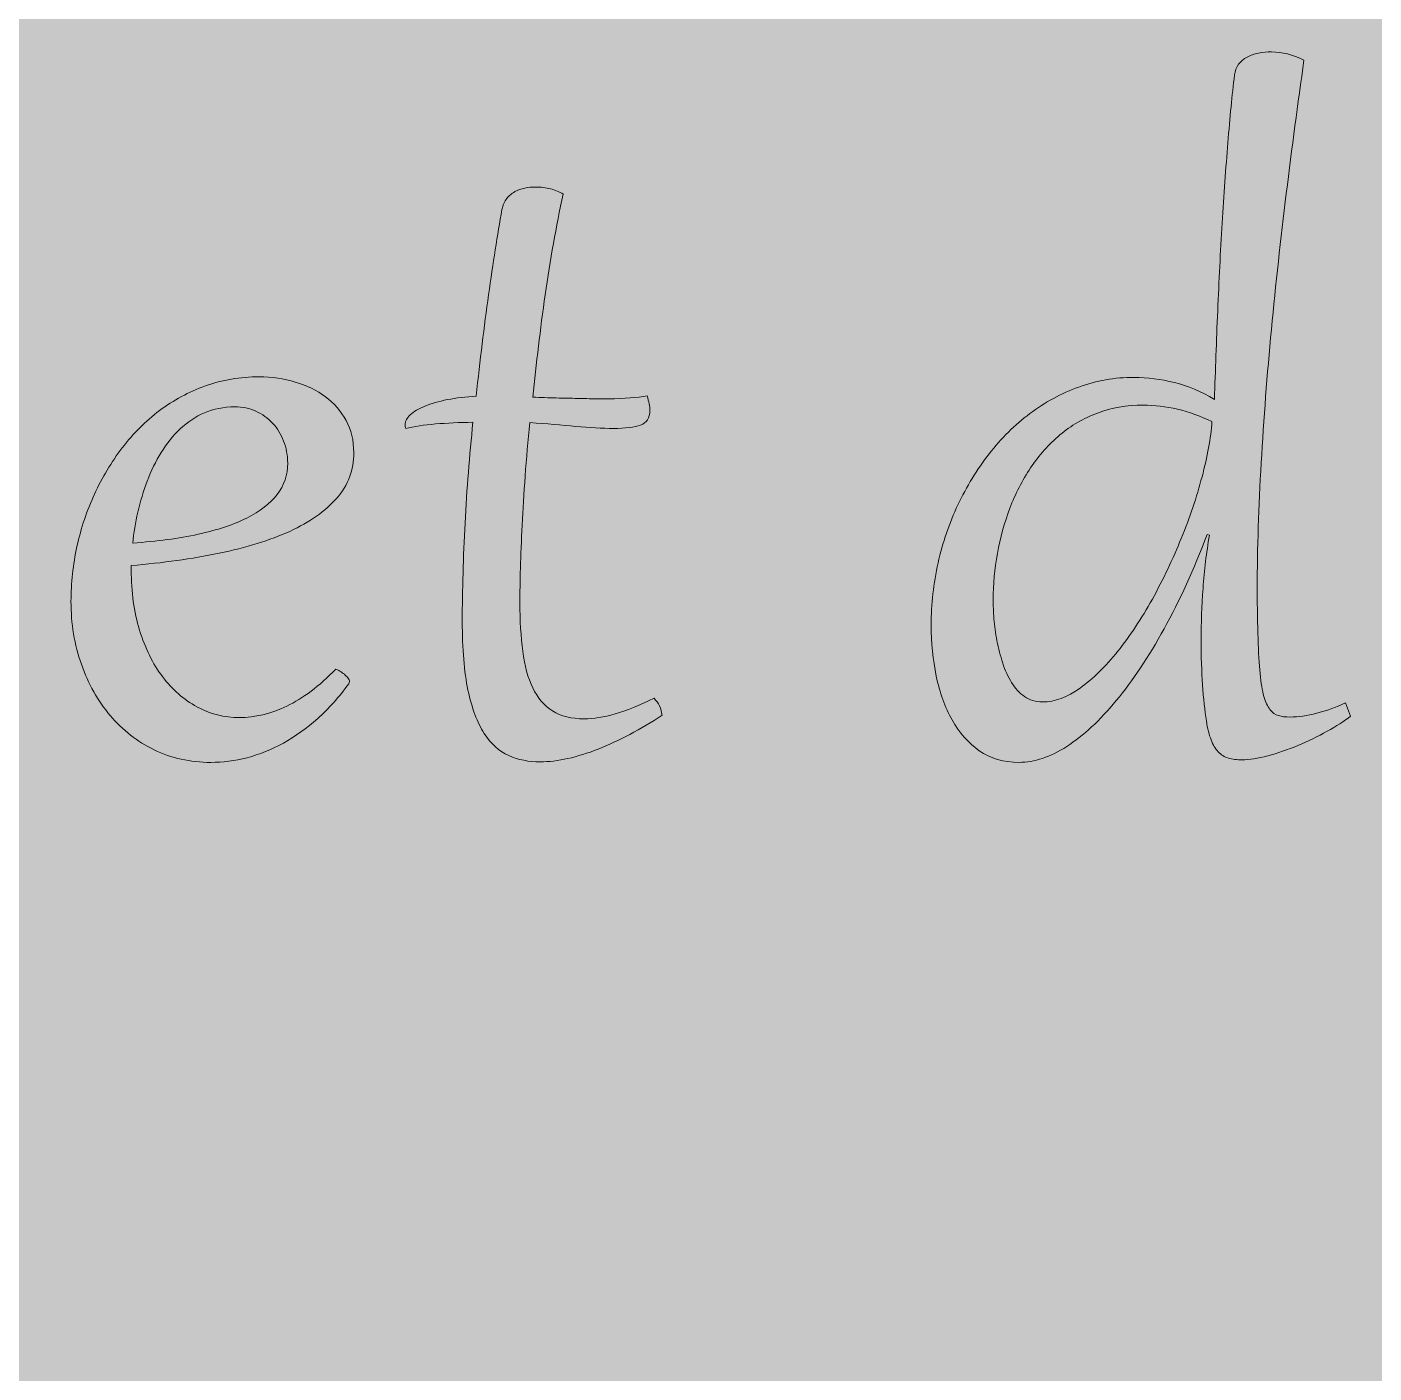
# Model space of a CAD drawing. Extents: x -4214 to -1795, y -2227 to -856.
# Drawn here: x -3708.1 to -3602.3, y -1884.3 to -1778.6 of the extents above; entities that cross this region are included whole.
import ezdxf

# ---------------------------------------------------------------- set-up
doc = ezdxf.new("R2010")
doc.units = 0
doc.header["$MEASUREMENT"] = 0
doc.layers.add('Layer 1', color=7, linetype='Continuous')

# ---------------------------------------------------------------- blocks, each defined once
blk = doc.blocks.new('block 14')
at = {"layer": 'Layer 1', "true_color": 0x2a3f49}
h = blk.add_hatch(color=149, dxfattribs=at)
h.dxf.hatch_style = 2
edge = h.paths.add_edge_path()
edge.add_spline(control_points=[(-3607.82, -1781.2), (-3608.3, -1784.61), (-3608.77, -1788.1), (-3609.21, -1791.67), (-3609.65, -1795.24), (-3610.04, -1798.8), (-3610.38, -1802.35), (-3610.72, -1805.89), (-3610.98, -1809.38), (-3611.18, -1812.82), (-3611.39, -1816.26), (-3611.49, -1819.55), (-3611.49, -1822.71), (-3611.49, -1824.23), (-3611.47, -1825.53), (-3611.43, -1826.62), (-3611.4, -1827.7), (-3611.35, -1828.62), (-3611.27, -1829.37), (-3611.2, -1830.12), (-3611.1, -1830.72), (-3610.97, -1831.16), (-3610.85, -1831.61), (-3610.68, -1831.95), (-3610.49, -1832.19), (-3610.3, -1832.43), (-3610.07, -1832.59), (-3609.81, -1832.67), (-3609.56, -1832.74), (-3609.26, -1832.78), (-3608.91, -1832.78), (-3608.26, -1832.78), (-3607.57, -1832.68), (-3606.82, -1832.48), (-3606.08, -1832.29), (-3605.32, -1832.02), (-3604.56, -1831.67), (-3604.56, -1831.67), (-3604.17, -1832.72), (-3604.17, -1832.72), (-3604.66, -1833.1), (-3605.27, -1833.5), (-3606, -1833.9), (-3606.73, -1834.31), (-3607.5, -1834.68), (-3608.3, -1835.01), (-3609.11, -1835.35), (-3609.9, -1835.62), (-3610.67, -1835.83), (-3611.44, -1836.04), (-3612.11, -1836.14), (-3612.67, -1836.14), (-3613.09, -1836.14), (-3613.45, -1836.09), (-3613.76, -1836), (-3614.07, -1835.91), (-3614.34, -1835.74), (-3614.56, -1835.51), (-3614.78, -1835.27), (-3614.97, -1834.96), (-3615.12, -1834.57), (-3615.27, -1834.18), (-3615.4, -1833.68), (-3615.49, -1833.08), (-3615.62, -1832.28), (-3615.71, -1831.33), (-3615.79, -1830.26), (-3615.86, -1829.19), (-3615.9, -1828.02), (-3615.9, -1826.76), (-3615.9, -1825.41), (-3615.85, -1824.05), (-3615.75, -1822.66), (-3615.65, -1821.27), (-3615.48, -1819.88), (-3615.25, -1818.5), (-3615.25, -1818.5), (-3615.43, -1818.46), (-3615.43, -1818.46), (-3616.47, -1821.19), (-3617.59, -1823.65), (-3618.81, -1825.85), (-3620.02, -1828.05), (-3621.27, -1829.93), (-3622.56, -1831.49), (-3623.85, -1833.05), (-3625.15, -1834.25), (-3626.45, -1835.09), (-3627.75, -1835.92), (-3629, -1836.34), (-3630.2, -1836.34), (-3631.4, -1836.34), (-3632.44, -1836.04), (-3633.32, -1835.42), (-3634.19, -1834.81), (-3634.9, -1834.01), (-3635.46, -1833.01), (-3636.02, -1832.01), (-3636.43, -1830.86), (-3636.7, -1829.57), (-3636.97, -1828.27), (-3637.1, -1826.94), (-3637.1, -1825.57), (-3637.1, -1823.91), (-3636.92, -1822.29), (-3636.56, -1820.68), (-3636.2, -1819.08), (-3635.68, -1817.56), (-3635, -1816.12), (-3634.32, -1814.69), (-3633.5, -1813.35), (-3632.55, -1812.12), (-3631.6, -1810.89), (-3630.53, -1809.84), (-3629.35, -1808.95), (-3628.17, -1808.07), (-3626.89, -1807.37), (-3625.51, -1806.87), (-3624.14, -1806.36), (-3622.69, -1806.11), (-3621.17, -1806.11), (-3620.11, -1806.11), (-3619.06, -1806.25), (-3618, -1806.52), (-3616.95, -1806.78), (-3615.9, -1807.23), (-3614.85, -1807.84), (-3614.78, -1805.57), (-3614.7, -1803.25), (-3614.6, -1800.89), (-3614.5, -1798.53), (-3614.38, -1796.24), (-3614.25, -1794.01), (-3614.11, -1791.78), (-3613.96, -1789.67), (-3613.8, -1787.69), (-3613.64, -1785.7), (-3613.47, -1783.93), (-3613.28, -1782.37), (-3613.24, -1782.05), (-3613.13, -1781.77), (-3612.96, -1781.53), (-3612.78, -1781.3), (-3612.56, -1781.11), (-3612.29, -1780.97), (-3612.02, -1780.83), (-3611.72, -1780.72), (-3611.39, -1780.66), (-3611.05, -1780.59), (-3610.71, -1780.56), (-3610.36, -1780.56), (-3609.55, -1780.56), (-3608.71, -1780.77), (-3607.82, -1781.2)], knot_values=[0, 0, 0, 0, 1, 1, 1, 2, 2, 2, 3, 3, 3, 4, 4, 4, 5, 5, 5, 6, 6, 6, 7, 7, 7, 8, 8, 8, 9, 9, 9, 10, 10, 10, 11, 11, 11, 12, 12, 12, 13, 13, 13, 14, 14, 14, 15, 15, 15, 16, 16, 16, 17, 17, 17, 18, 18, 18, 19, 19, 19, 20, 20, 20, 21, 21, 21, 22, 22, 22, 23, 23, 23, 24, 24, 24, 25, 25, 25, 26, 26, 26, 27, 27, 27, 28, 28, 28, 29, 29, 29, 30, 30, 30, 31, 31, 31, 32, 32, 32, 33, 33, 33, 34, 34, 34, 35, 35, 35, 36, 36, 36, 37, 37, 37, 38, 38, 38, 39, 39, 39, 40, 40, 40, 41, 41, 41, 42, 42, 42, 43, 43, 43, 44, 44, 44, 45, 45, 45, 46, 46, 46, 47, 47, 47, 48, 48, 48, 49, 49, 49, 50, 50, 50, 51, 51, 51, 51], degree=3, periodic=1)
edge = h.paths.add_edge_path()
edge.add_spline(control_points=[(-3615.05, -1809.58), (-3616.86, -1808.72), (-3618.66, -1808.29), (-3620.45, -1808.29), (-3621.75, -1808.29), (-3622.95, -1808.5), (-3624.04, -1808.91), (-3625.14, -1809.33), (-3626.12, -1809.9), (-3626.99, -1810.63), (-3627.87, -1811.37), (-3628.63, -1812.23), (-3629.29, -1813.21), (-3629.95, -1814.2), (-3630.49, -1815.26), (-3630.92, -1816.39), (-3631.35, -1817.53), (-3631.68, -1818.71), (-3631.9, -1819.93), (-3632.12, -1821.15), (-3632.23, -1822.37), (-3632.23, -1823.58), (-3632.23, -1824.01), (-3632.21, -1824.5), (-3632.17, -1825.06), (-3632.13, -1825.61), (-3632.05, -1826.19), (-3631.94, -1826.79), (-3631.82, -1827.39), (-3631.67, -1827.97), (-3631.48, -1828.54), (-3631.3, -1829.11), (-3631.06, -1829.62), (-3630.78, -1830.08), (-3630.5, -1830.53), (-3630.16, -1830.9), (-3629.76, -1831.17), (-3629.37, -1831.45), (-3628.9, -1831.59), (-3628.36, -1831.59), (-3627.4, -1831.59), (-3626.41, -1831.23), (-3625.4, -1830.5), (-3624.4, -1829.78), (-3623.41, -1828.82), (-3622.45, -1827.62), (-3621.49, -1826.43), (-3620.59, -1825.06), (-3619.73, -1823.52), (-3618.88, -1821.97), (-3618.12, -1820.38), (-3617.46, -1818.75), (-3616.79, -1817.12), (-3616.25, -1815.51), (-3615.83, -1813.92), (-3615.4, -1812.33), (-3615.14, -1810.88), (-3615.05, -1809.58)], knot_values=[0, 0, 0, 0, 1, 1, 1, 2, 2, 2, 3, 3, 3, 4, 4, 4, 5, 5, 5, 6, 6, 6, 7, 7, 7, 8, 8, 8, 9, 9, 9, 10, 10, 10, 11, 11, 11, 12, 12, 12, 13, 13, 13, 14, 14, 14, 15, 15, 15, 16, 16, 16, 17, 17, 17, 18, 18, 18, 19, 19, 19, 19], degree=3, periodic=1)
h = blk.add_hatch(color=149, dxfattribs=at)
h.dxf.hatch_style = 2
edge = h.paths.add_edge_path()
edge.add_spline(control_points=[(-3666, -1791.72), (-3666.56, -1794.27), (-3667.03, -1796.9), (-3667.42, -1799.62), (-3667.8, -1802.34), (-3668.12, -1805.02), (-3668.39, -1807.66), (-3667.76, -1807.69), (-3667.15, -1807.71), (-3666.55, -1807.73), (-3665.95, -1807.74), (-3665.4, -1807.75), (-3664.88, -1807.77), (-3664.36, -1807.78), (-3663.89, -1807.79), (-3663.47, -1807.79), (-3663.05, -1807.79), (-3662.69, -1807.79), (-3662.41, -1807.79), (-3661.19, -1807.79), (-3660.19, -1807.71), (-3659.41, -1807.56), (-3659.34, -1807.79), (-3659.29, -1808), (-3659.25, -1808.19), (-3659.21, -1808.38), (-3659.19, -1808.55), (-3659.19, -1808.71), (-3659.19, -1809.3), (-3659.44, -1809.69), (-3659.92, -1809.86), (-3660.42, -1810.03), (-3661.12, -1810.12), (-3662.05, -1810.12), (-3662.94, -1810.12), (-3663.93, -1810.07), (-3665.02, -1809.96), (-3666.11, -1809.86), (-3667.31, -1809.75), (-3668.62, -1809.66), (-3668.76, -1811.09), (-3668.89, -1812.49), (-3668.99, -1813.86), (-3669.09, -1815.22), (-3669.17, -1816.51), (-3669.23, -1817.71), (-3669.29, -1818.92), (-3669.33, -1820.04), (-3669.36, -1821.08), (-3669.39, -1822.11), (-3669.4, -1823.01), (-3669.4, -1823.78), (-3669.4, -1825.21), (-3669.33, -1826.49), (-3669.18, -1827.62), (-3669.03, -1828.75), (-3668.77, -1829.7), (-3668.39, -1830.49), (-3668.02, -1831.28), (-3667.5, -1831.88), (-3666.84, -1832.3), (-3666.18, -1832.71), (-3665.35, -1832.92), (-3664.35, -1832.92), (-3663.62, -1832.92), (-3662.81, -1832.79), (-3661.92, -1832.54), (-3661.03, -1832.28), (-3660.01, -1831.87), (-3658.87, -1831.31), (-3658.5, -1831.67), (-3658.3, -1832.11), (-3658.24, -1832.64), (-3659.07, -1833.19), (-3659.91, -1833.69), (-3660.76, -1834.14), (-3661.61, -1834.59), (-3662.44, -1834.97), (-3663.26, -1835.3), (-3664.08, -1835.62), (-3664.87, -1835.86), (-3665.63, -1836.04), (-3666.4, -1836.21), (-3667.13, -1836.3), (-3667.81, -1836.3), (-3668.71, -1836.3), (-3669.53, -1836.14), (-3670.28, -1835.81), (-3671.02, -1835.48), (-3671.67, -1834.9), (-3672.21, -1834.06), (-3672.75, -1833.22), (-3673.18, -1832.09), (-3673.48, -1830.66), (-3673.78, -1829.24), (-3673.93, -1827.44), (-3673.93, -1825.27), (-3673.93, -1824.04), (-3673.91, -1822.79), (-3673.87, -1821.49), (-3673.83, -1820.19), (-3673.78, -1818.88), (-3673.71, -1817.55), (-3673.64, -1816.22), (-3673.56, -1814.89), (-3673.45, -1813.57), (-3673.34, -1812.24), (-3673.22, -1810.93), (-3673.09, -1809.64), (-3674.15, -1809.65), (-3675.13, -1809.7), (-3676.04, -1809.77), (-3676.94, -1809.85), (-3677.72, -1809.96), (-3678.36, -1810.12), (-3678.4, -1810.04), (-3678.42, -1809.95), (-3678.42, -1809.84), (-3678.42, -1809.56), (-3678.28, -1809.29), (-3678.01, -1809.05), (-3677.73, -1808.8), (-3677.35, -1808.57), (-3676.86, -1808.37), (-3676.37, -1808.17), (-3675.78, -1808), (-3675.1, -1807.86), (-3674.41, -1807.73), (-3673.66, -1807.64), (-3672.84, -1807.58), (-3672.53, -1804.78), (-3672.21, -1802.12), (-3671.86, -1799.63), (-3671.51, -1797.13), (-3671.16, -1794.91), (-3670.81, -1792.94), (-3670.74, -1792.59), (-3670.62, -1792.3), (-3670.44, -1792.08), (-3670.26, -1791.85), (-3670.04, -1791.67), (-3669.8, -1791.53), (-3669.56, -1791.4), (-3669.3, -1791.31), (-3669.02, -1791.25), (-3668.74, -1791.2), (-3668.46, -1791.17), (-3668.19, -1791.17), (-3667.75, -1791.17), (-3667.35, -1791.22), (-3666.99, -1791.31), (-3666.64, -1791.4), (-3666.31, -1791.54), (-3666, -1791.72)], knot_values=[0, 0, 0, 0, 1, 1, 1, 2, 2, 2, 3, 3, 3, 4, 4, 4, 5, 5, 5, 6, 6, 6, 7, 7, 7, 8, 8, 8, 9, 9, 9, 10, 10, 10, 11, 11, 11, 12, 12, 12, 13, 13, 13, 14, 14, 14, 15, 15, 15, 16, 16, 16, 17, 17, 17, 18, 18, 18, 19, 19, 19, 20, 20, 20, 21, 21, 21, 22, 22, 22, 23, 23, 23, 24, 24, 24, 25, 25, 25, 26, 26, 26, 27, 27, 27, 28, 28, 28, 29, 29, 29, 30, 30, 30, 31, 31, 31, 32, 32, 32, 33, 33, 33, 34, 34, 34, 35, 35, 35, 36, 36, 36, 37, 37, 37, 38, 38, 38, 39, 39, 39, 40, 40, 40, 41, 41, 41, 42, 42, 42, 43, 43, 43, 44, 44, 44, 45, 45, 45, 46, 46, 46, 47, 47, 47, 48, 48, 48, 49, 49, 49, 50, 50, 50, 51, 51, 51, 51], degree=3, periodic=1)
h = blk.add_hatch(color=149, dxfattribs=at)
h.dxf.hatch_style = 2
edge = h.paths.add_edge_path()
edge.add_spline(control_points=[(-3683.86, -1829.01), (-3683.78, -1829.05), (-3683.67, -1829.11), (-3683.54, -1829.18), (-3683.42, -1829.25), (-3683.3, -1829.34), (-3683.19, -1829.42), (-3683.09, -1829.51), (-3682.99, -1829.61), (-3682.91, -1829.7), (-3682.83, -1829.81), (-3682.79, -1829.9), (-3682.79, -1830), (-3682.79, -1830.05), (-3682.81, -1830.1), (-3682.85, -1830.16), (-3683.6, -1831.21), (-3684.41, -1832.12), (-3685.28, -1832.89), (-3686.14, -1833.66), (-3687.04, -1834.31), (-3687.98, -1834.82), (-3688.91, -1835.34), (-3689.86, -1835.72), (-3690.83, -1835.97), (-3691.79, -1836.22), (-3692.75, -1836.34), (-3693.68, -1836.34), (-3695.3, -1836.34), (-3696.77, -1836.01), (-3698.12, -1835.36), (-3699.46, -1834.7), (-3700.61, -1833.8), (-3701.58, -1832.66), (-3702.55, -1831.52), (-3703.3, -1830.18), (-3703.84, -1828.64), (-3704.39, -1827.1), (-3704.66, -1825.46), (-3704.66, -1823.69), (-3704.66, -1822.26), (-3704.5, -1820.82), (-3704.19, -1819.38), (-3703.87, -1817.95), (-3703.41, -1816.58), (-3702.82, -1815.28), (-3702.22, -1813.98), (-3701.49, -1812.76), (-3700.63, -1811.64), (-3699.77, -1810.52), (-3698.8, -1809.55), (-3697.7, -1808.72), (-3696.61, -1807.89), (-3695.41, -1807.25), (-3694.1, -1806.78), (-3692.79, -1806.31), (-3691.38, -1806.07), (-3689.88, -1806.07), (-3688.88, -1806.07), (-3687.94, -1806.21), (-3687.04, -1806.48), (-3686.14, -1806.74), (-3685.35, -1807.13), (-3684.67, -1807.63), (-3684, -1808.14), (-3683.46, -1808.76), (-3683.05, -1809.5), (-3682.65, -1810.23), (-3682.45, -1811.07), (-3682.45, -1812.02), (-3682.45, -1813.38), (-3682.89, -1814.58), (-3683.79, -1815.6), (-3684.68, -1816.62), (-3685.91, -1817.48), (-3687.48, -1818.2), (-3689.05, -1818.91), (-3690.9, -1819.48), (-3693.03, -1819.92), (-3695.16, -1820.36), (-3697.46, -1820.68), (-3699.93, -1820.89), (-3699.93, -1820.89), (-3699.93, -1821.24), (-3699.93, -1821.24), (-3699.93, -1822.96), (-3699.71, -1824.53), (-3699.27, -1825.95), (-3698.84, -1827.38), (-3698.24, -1828.59), (-3697.47, -1829.61), (-3696.71, -1830.62), (-3695.81, -1831.41), (-3694.77, -1831.97), (-3693.74, -1832.54), (-3692.62, -1832.82), (-3691.43, -1832.82), (-3690.22, -1832.82), (-3688.98, -1832.52), (-3687.71, -1831.92), (-3686.45, -1831.32), (-3685.16, -1830.36), (-3683.86, -1829.01)], knot_values=[0, 0, 0, 0, 1, 1, 1, 2, 2, 2, 3, 3, 3, 4, 4, 4, 5, 5, 5, 6, 6, 6, 7, 7, 7, 8, 8, 8, 9, 9, 9, 10, 10, 10, 11, 11, 11, 12, 12, 12, 13, 13, 13, 14, 14, 14, 15, 15, 15, 16, 16, 16, 17, 17, 17, 18, 18, 18, 19, 19, 19, 20, 20, 20, 21, 21, 21, 22, 22, 22, 23, 23, 23, 24, 24, 24, 25, 25, 25, 26, 26, 26, 27, 27, 27, 28, 28, 28, 29, 29, 29, 30, 30, 30, 31, 31, 31, 32, 32, 32, 33, 33, 33, 34, 34, 34, 34], degree=3, periodic=1)
edge = h.paths.add_edge_path()
edge.add_spline(control_points=[(-3687.64, -1812.84), (-3687.64, -1812.22), (-3687.75, -1811.65), (-3687.96, -1811.11), (-3688.16, -1810.57), (-3688.45, -1810.11), (-3688.82, -1809.71), (-3689.19, -1809.31), (-3689.63, -1809), (-3690.14, -1808.77), (-3690.65, -1808.54), (-3691.2, -1808.43), (-3691.79, -1808.43), (-3692.67, -1808.43), (-3693.46, -1808.59), (-3694.17, -1808.89), (-3694.88, -1809.2), (-3695.52, -1809.62), (-3696.08, -1810.15), (-3696.65, -1810.68), (-3697.14, -1811.3), (-3697.57, -1812.01), (-3698, -1812.71), (-3698.37, -1813.46), (-3698.67, -1814.25), (-3698.97, -1815.04), (-3699.22, -1815.86), (-3699.41, -1816.69), (-3699.59, -1817.52), (-3699.73, -1818.33), (-3699.81, -1819.12), (-3697.9, -1818.99), (-3696.19, -1818.76), (-3694.68, -1818.43), (-3693.17, -1818.1), (-3691.9, -1817.68), (-3690.86, -1817.16), (-3689.82, -1816.64), (-3689.02, -1816.02), (-3688.47, -1815.31), (-3687.92, -1814.59), (-3687.64, -1813.77), (-3687.64, -1812.84)], knot_values=[0, 0, 0, 0, 1, 1, 1, 2, 2, 2, 3, 3, 3, 4, 4, 4, 5, 5, 5, 6, 6, 6, 7, 7, 7, 8, 8, 8, 9, 9, 9, 10, 10, 10, 11, 11, 11, 12, 12, 12, 13, 13, 13, 14, 14, 14, 14], degree=3, periodic=1)
at = {"layer": 'Layer 1', "lineweight": 0}
for points, knots in [([(-3607.82, -1781.2), (-3608.3, -1784.61), (-3608.77, -1788.1), (-3609.21, -1791.67), (-3609.65, -1795.24), (-3610.04, -1798.8), (-3610.38, -1802.35), (-3610.72, -1805.89), (-3610.98, -1809.38), (-3611.18, -1812.82), (-3611.39, -1816.26), (-3611.49, -1819.55), (-3611.49, -1822.71), (-3611.49, -1824.23), (-3611.47, -1825.53), (-3611.43, -1826.62), (-3611.4, -1827.7), (-3611.35, -1828.62), (-3611.27, -1829.37), (-3611.2, -1830.12), (-3611.1, -1830.72), (-3610.97, -1831.16), (-3610.85, -1831.61), (-3610.68, -1831.95), (-3610.49, -1832.19), (-3610.3, -1832.43), (-3610.07, -1832.59), (-3609.81, -1832.67), (-3609.56, -1832.74), (-3609.26, -1832.78), (-3608.91, -1832.78), (-3608.26, -1832.78), (-3607.57, -1832.68), (-3606.82, -1832.48), (-3606.08, -1832.29), (-3605.32, -1832.02), (-3604.56, -1831.67), (-3604.56, -1831.67), (-3604.17, -1832.72), (-3604.17, -1832.72), (-3604.66, -1833.1), (-3605.27, -1833.5), (-3606, -1833.9), (-3606.73, -1834.31), (-3607.5, -1834.68), (-3608.3, -1835.01), (-3609.11, -1835.35), (-3609.9, -1835.62), (-3610.67, -1835.83), (-3611.44, -1836.04), (-3612.11, -1836.14), (-3612.67, -1836.14), (-3613.09, -1836.14), (-3613.45, -1836.09), (-3613.76, -1836), (-3614.07, -1835.91), (-3614.34, -1835.74), (-3614.56, -1835.51), (-3614.78, -1835.27), (-3614.97, -1834.96), (-3615.12, -1834.57), (-3615.27, -1834.18), (-3615.4, -1833.68), (-3615.49, -1833.08), (-3615.62, -1832.28), (-3615.71, -1831.33), (-3615.79, -1830.26), (-3615.86, -1829.19), (-3615.9, -1828.02), (-3615.9, -1826.76), (-3615.9, -1825.41), (-3615.85, -1824.05), (-3615.75, -1822.66), (-3615.65, -1821.27), (-3615.48, -1819.88), (-3615.25, -1818.5), (-3615.25, -1818.5), (-3615.43, -1818.46), (-3615.43, -1818.46), (-3616.47, -1821.19), (-3617.59, -1823.65), (-3618.81, -1825.85), (-3620.02, -1828.05), (-3621.27, -1829.93), (-3622.56, -1831.49), (-3623.85, -1833.05), (-3625.15, -1834.25), (-3626.45, -1835.09), (-3627.75, -1835.92), (-3629, -1836.34), (-3630.2, -1836.34), (-3631.4, -1836.34), (-3632.44, -1836.04), (-3633.32, -1835.42), (-3634.19, -1834.81), (-3634.9, -1834.01), (-3635.46, -1833.01), (-3636.02, -1832.01), (-3636.43, -1830.86), (-3636.7, -1829.57), (-3636.97, -1828.27), (-3637.1, -1826.94), (-3637.1, -1825.57), (-3637.1, -1823.91), (-3636.92, -1822.29), (-3636.56, -1820.68), (-3636.2, -1819.08), (-3635.68, -1817.56), (-3635, -1816.12), (-3634.32, -1814.69), (-3633.5, -1813.35), (-3632.55, -1812.12), (-3631.6, -1810.89), (-3630.53, -1809.84), (-3629.35, -1808.95), (-3628.17, -1808.07), (-3626.89, -1807.37), (-3625.51, -1806.87), (-3624.14, -1806.36), (-3622.69, -1806.11), (-3621.17, -1806.11), (-3620.11, -1806.11), (-3619.06, -1806.25), (-3618, -1806.52), (-3616.95, -1806.78), (-3615.9, -1807.23), (-3614.85, -1807.84), (-3614.78, -1805.57), (-3614.7, -1803.25), (-3614.6, -1800.89), (-3614.5, -1798.53), (-3614.38, -1796.24), (-3614.25, -1794.01), (-3614.11, -1791.78), (-3613.96, -1789.67), (-3613.8, -1787.69), (-3613.64, -1785.7), (-3613.47, -1783.93), (-3613.28, -1782.37), (-3613.24, -1782.05), (-3613.13, -1781.77), (-3612.96, -1781.53), (-3612.78, -1781.3), (-3612.56, -1781.11), (-3612.29, -1780.97), (-3612.02, -1780.83), (-3611.72, -1780.72), (-3611.39, -1780.66), (-3611.05, -1780.59), (-3610.71, -1780.56), (-3610.36, -1780.56), (-3609.55, -1780.56), (-3608.71, -1780.77), (-3607.82, -1781.2)], [0, 0, 0, 0, 1, 1, 1, 2, 2, 2, 3, 3, 3, 4, 4, 4, 5, 5, 5, 6, 6, 6, 7, 7, 7, 8, 8, 8, 9, 9, 9, 10, 10, 10, 11, 11, 11, 12, 12, 12, 13, 13, 13, 14, 14, 14, 15, 15, 15, 16, 16, 16, 17, 17, 17, 18, 18, 18, 19, 19, 19, 20, 20, 20, 21, 21, 21, 22, 22, 22, 23, 23, 23, 24, 24, 24, 25, 25, 25, 26, 26, 26, 27, 27, 27, 28, 28, 28, 29, 29, 29, 30, 30, 30, 31, 31, 31, 32, 32, 32, 33, 33, 33, 34, 34, 34, 35, 35, 35, 36, 36, 36, 37, 37, 37, 38, 38, 38, 39, 39, 39, 40, 40, 40, 41, 41, 41, 42, 42, 42, 43, 43, 43, 44, 44, 44, 45, 45, 45, 46, 46, 46, 47, 47, 47, 48, 48, 48, 49, 49, 49, 50, 50, 50, 51, 51, 51, 51]), ([(-3666, -1791.72), (-3666.56, -1794.27), (-3667.03, -1796.9), (-3667.42, -1799.62), (-3667.8, -1802.34), (-3668.12, -1805.02), (-3668.39, -1807.66), (-3667.76, -1807.69), (-3667.15, -1807.71), (-3666.55, -1807.73), (-3665.95, -1807.74), (-3665.4, -1807.75), (-3664.88, -1807.77), (-3664.36, -1807.78), (-3663.89, -1807.79), (-3663.47, -1807.79), (-3663.05, -1807.79), (-3662.69, -1807.79), (-3662.41, -1807.79), (-3661.19, -1807.79), (-3660.19, -1807.71), (-3659.41, -1807.56), (-3659.34, -1807.79), (-3659.29, -1808), (-3659.25, -1808.19), (-3659.21, -1808.38), (-3659.19, -1808.55), (-3659.19, -1808.71), (-3659.19, -1809.3), (-3659.44, -1809.69), (-3659.92, -1809.86), (-3660.42, -1810.03), (-3661.12, -1810.12), (-3662.05, -1810.12), (-3662.94, -1810.12), (-3663.93, -1810.07), (-3665.02, -1809.96), (-3666.11, -1809.86), (-3667.31, -1809.75), (-3668.62, -1809.66), (-3668.76, -1811.09), (-3668.89, -1812.49), (-3668.99, -1813.86), (-3669.09, -1815.22), (-3669.17, -1816.51), (-3669.23, -1817.71), (-3669.29, -1818.92), (-3669.33, -1820.04), (-3669.36, -1821.08), (-3669.39, -1822.11), (-3669.4, -1823.01), (-3669.4, -1823.78), (-3669.4, -1825.21), (-3669.33, -1826.49), (-3669.18, -1827.62), (-3669.03, -1828.75), (-3668.77, -1829.7), (-3668.39, -1830.49), (-3668.02, -1831.28), (-3667.5, -1831.88), (-3666.84, -1832.3), (-3666.18, -1832.71), (-3665.35, -1832.92), (-3664.35, -1832.92), (-3663.62, -1832.92), (-3662.81, -1832.79), (-3661.92, -1832.54), (-3661.03, -1832.28), (-3660.01, -1831.87), (-3658.87, -1831.31), (-3658.5, -1831.67), (-3658.3, -1832.11), (-3658.24, -1832.64), (-3659.07, -1833.19), (-3659.91, -1833.69), (-3660.76, -1834.14), (-3661.61, -1834.59), (-3662.44, -1834.97), (-3663.26, -1835.3), (-3664.08, -1835.62), (-3664.87, -1835.86), (-3665.63, -1836.04), (-3666.4, -1836.21), (-3667.13, -1836.3), (-3667.81, -1836.3), (-3668.71, -1836.3), (-3669.53, -1836.14), (-3670.28, -1835.81), (-3671.02, -1835.48), (-3671.67, -1834.9), (-3672.21, -1834.06), (-3672.75, -1833.22), (-3673.18, -1832.09), (-3673.48, -1830.66), (-3673.78, -1829.24), (-3673.93, -1827.44), (-3673.93, -1825.27), (-3673.93, -1824.04), (-3673.91, -1822.79), (-3673.87, -1821.49), (-3673.83, -1820.19), (-3673.78, -1818.88), (-3673.71, -1817.55), (-3673.64, -1816.22), (-3673.56, -1814.89), (-3673.45, -1813.57), (-3673.34, -1812.24), (-3673.22, -1810.93), (-3673.09, -1809.64), (-3674.15, -1809.65), (-3675.13, -1809.7), (-3676.04, -1809.77), (-3676.94, -1809.85), (-3677.72, -1809.96), (-3678.36, -1810.12), (-3678.4, -1810.04), (-3678.42, -1809.95), (-3678.42, -1809.84), (-3678.42, -1809.56), (-3678.28, -1809.29), (-3678.01, -1809.05), (-3677.73, -1808.8), (-3677.35, -1808.57), (-3676.86, -1808.37), (-3676.37, -1808.17), (-3675.78, -1808), (-3675.1, -1807.86), (-3674.41, -1807.73), (-3673.66, -1807.64), (-3672.84, -1807.58), (-3672.53, -1804.78), (-3672.21, -1802.12), (-3671.86, -1799.63), (-3671.51, -1797.13), (-3671.16, -1794.91), (-3670.81, -1792.94), (-3670.74, -1792.59), (-3670.62, -1792.3), (-3670.44, -1792.08), (-3670.26, -1791.85), (-3670.04, -1791.67), (-3669.8, -1791.53), (-3669.56, -1791.4), (-3669.3, -1791.31), (-3669.02, -1791.25), (-3668.74, -1791.2), (-3668.46, -1791.17), (-3668.19, -1791.17), (-3667.75, -1791.17), (-3667.35, -1791.22), (-3666.99, -1791.31), (-3666.64, -1791.4), (-3666.31, -1791.54), (-3666, -1791.72)], [0, 0, 0, 0, 1, 1, 1, 2, 2, 2, 3, 3, 3, 4, 4, 4, 5, 5, 5, 6, 6, 6, 7, 7, 7, 8, 8, 8, 9, 9, 9, 10, 10, 10, 11, 11, 11, 12, 12, 12, 13, 13, 13, 14, 14, 14, 15, 15, 15, 16, 16, 16, 17, 17, 17, 18, 18, 18, 19, 19, 19, 20, 20, 20, 21, 21, 21, 22, 22, 22, 23, 23, 23, 24, 24, 24, 25, 25, 25, 26, 26, 26, 27, 27, 27, 28, 28, 28, 29, 29, 29, 30, 30, 30, 31, 31, 31, 32, 32, 32, 33, 33, 33, 34, 34, 34, 35, 35, 35, 36, 36, 36, 37, 37, 37, 38, 38, 38, 39, 39, 39, 40, 40, 40, 41, 41, 41, 42, 42, 42, 43, 43, 43, 44, 44, 44, 45, 45, 45, 46, 46, 46, 47, 47, 47, 48, 48, 48, 49, 49, 49, 50, 50, 50, 51, 51, 51, 51]), ([(-3683.86, -1829.01), (-3683.78, -1829.05), (-3683.67, -1829.11), (-3683.54, -1829.18), (-3683.42, -1829.25), (-3683.3, -1829.34), (-3683.19, -1829.42), (-3683.09, -1829.51), (-3682.99, -1829.61), (-3682.91, -1829.7), (-3682.83, -1829.81), (-3682.79, -1829.9), (-3682.79, -1830), (-3682.79, -1830.05), (-3682.81, -1830.1), (-3682.85, -1830.16), (-3683.6, -1831.21), (-3684.41, -1832.12), (-3685.28, -1832.89), (-3686.14, -1833.66), (-3687.04, -1834.31), (-3687.98, -1834.82), (-3688.91, -1835.34), (-3689.86, -1835.72), (-3690.83, -1835.97), (-3691.79, -1836.22), (-3692.75, -1836.34), (-3693.68, -1836.34), (-3695.3, -1836.34), (-3696.77, -1836.01), (-3698.12, -1835.36), (-3699.46, -1834.7), (-3700.61, -1833.8), (-3701.58, -1832.66), (-3702.55, -1831.52), (-3703.3, -1830.18), (-3703.84, -1828.64), (-3704.39, -1827.1), (-3704.66, -1825.46), (-3704.66, -1823.69), (-3704.66, -1822.26), (-3704.5, -1820.82), (-3704.19, -1819.38), (-3703.87, -1817.95), (-3703.41, -1816.58), (-3702.82, -1815.28), (-3702.22, -1813.98), (-3701.49, -1812.76), (-3700.63, -1811.64), (-3699.77, -1810.52), (-3698.8, -1809.55), (-3697.7, -1808.72), (-3696.61, -1807.89), (-3695.41, -1807.25), (-3694.1, -1806.78), (-3692.79, -1806.31), (-3691.38, -1806.07), (-3689.88, -1806.07), (-3688.88, -1806.07), (-3687.94, -1806.21), (-3687.04, -1806.48), (-3686.14, -1806.74), (-3685.35, -1807.13), (-3684.67, -1807.63), (-3684, -1808.14), (-3683.46, -1808.76), (-3683.05, -1809.5), (-3682.65, -1810.23), (-3682.45, -1811.07), (-3682.45, -1812.02), (-3682.45, -1813.38), (-3682.89, -1814.58), (-3683.79, -1815.6), (-3684.68, -1816.62), (-3685.91, -1817.48), (-3687.48, -1818.2), (-3689.05, -1818.91), (-3690.9, -1819.48), (-3693.03, -1819.92), (-3695.16, -1820.36), (-3697.46, -1820.68), (-3699.93, -1820.89), (-3699.93, -1820.89), (-3699.93, -1821.24), (-3699.93, -1821.24), (-3699.93, -1822.96), (-3699.71, -1824.53), (-3699.27, -1825.95), (-3698.84, -1827.38), (-3698.24, -1828.59), (-3697.47, -1829.61), (-3696.71, -1830.62), (-3695.81, -1831.41), (-3694.77, -1831.97), (-3693.74, -1832.54), (-3692.62, -1832.82), (-3691.43, -1832.82), (-3690.22, -1832.82), (-3688.98, -1832.52), (-3687.71, -1831.92), (-3686.45, -1831.32), (-3685.16, -1830.36), (-3683.86, -1829.01)], [0, 0, 0, 0, 1, 1, 1, 2, 2, 2, 3, 3, 3, 4, 4, 4, 5, 5, 5, 6, 6, 6, 7, 7, 7, 8, 8, 8, 9, 9, 9, 10, 10, 10, 11, 11, 11, 12, 12, 12, 13, 13, 13, 14, 14, 14, 15, 15, 15, 16, 16, 16, 17, 17, 17, 18, 18, 18, 19, 19, 19, 20, 20, 20, 21, 21, 21, 22, 22, 22, 23, 23, 23, 24, 24, 24, 25, 25, 25, 26, 26, 26, 27, 27, 27, 28, 28, 28, 29, 29, 29, 30, 30, 30, 31, 31, 31, 32, 32, 32, 33, 33, 33, 34, 34, 34, 34]), ([(-3687.64, -1812.84), (-3687.64, -1812.22), (-3687.75, -1811.65), (-3687.96, -1811.11), (-3688.16, -1810.57), (-3688.45, -1810.11), (-3688.82, -1809.71), (-3689.19, -1809.31), (-3689.63, -1809), (-3690.14, -1808.77), (-3690.65, -1808.54), (-3691.2, -1808.43), (-3691.79, -1808.43), (-3692.67, -1808.43), (-3693.46, -1808.59), (-3694.17, -1808.89), (-3694.88, -1809.2), (-3695.52, -1809.62), (-3696.08, -1810.15), (-3696.65, -1810.68), (-3697.14, -1811.3), (-3697.57, -1812.01), (-3698, -1812.71), (-3698.37, -1813.46), (-3698.67, -1814.25), (-3698.97, -1815.04), (-3699.22, -1815.86), (-3699.41, -1816.69), (-3699.59, -1817.52), (-3699.73, -1818.33), (-3699.81, -1819.12), (-3697.9, -1818.99), (-3696.19, -1818.76), (-3694.68, -1818.43), (-3693.17, -1818.1), (-3691.9, -1817.68), (-3690.86, -1817.16), (-3689.82, -1816.64), (-3689.02, -1816.02), (-3688.47, -1815.31), (-3687.92, -1814.59), (-3687.64, -1813.77), (-3687.64, -1812.84)], [0, 0, 0, 0, 1, 1, 1, 2, 2, 2, 3, 3, 3, 4, 4, 4, 5, 5, 5, 6, 6, 6, 7, 7, 7, 8, 8, 8, 9, 9, 9, 10, 10, 10, 11, 11, 11, 12, 12, 12, 13, 13, 13, 14, 14, 14, 14]), ([(-3615.05, -1809.58), (-3616.86, -1808.72), (-3618.66, -1808.29), (-3620.45, -1808.29), (-3621.75, -1808.29), (-3622.95, -1808.5), (-3624.04, -1808.91), (-3625.14, -1809.33), (-3626.12, -1809.9), (-3626.99, -1810.63), (-3627.87, -1811.37), (-3628.63, -1812.23), (-3629.29, -1813.21), (-3629.95, -1814.2), (-3630.49, -1815.26), (-3630.92, -1816.39), (-3631.35, -1817.53), (-3631.68, -1818.71), (-3631.9, -1819.93), (-3632.12, -1821.15), (-3632.23, -1822.37), (-3632.23, -1823.58), (-3632.23, -1824.01), (-3632.21, -1824.5), (-3632.17, -1825.06), (-3632.13, -1825.61), (-3632.05, -1826.19), (-3631.94, -1826.79), (-3631.82, -1827.39), (-3631.67, -1827.97), (-3631.48, -1828.54), (-3631.3, -1829.11), (-3631.06, -1829.62), (-3630.78, -1830.08), (-3630.5, -1830.53), (-3630.16, -1830.9), (-3629.76, -1831.17), (-3629.37, -1831.45), (-3628.9, -1831.59), (-3628.36, -1831.59), (-3627.4, -1831.59), (-3626.41, -1831.23), (-3625.4, -1830.5), (-3624.4, -1829.78), (-3623.41, -1828.82), (-3622.45, -1827.62), (-3621.49, -1826.43), (-3620.59, -1825.06), (-3619.73, -1823.52), (-3618.88, -1821.97), (-3618.12, -1820.38), (-3617.46, -1818.75), (-3616.79, -1817.12), (-3616.25, -1815.51), (-3615.83, -1813.92), (-3615.4, -1812.33), (-3615.14, -1810.88), (-3615.05, -1809.58)], [0, 0, 0, 0, 1, 1, 1, 2, 2, 2, 3, 3, 3, 4, 4, 4, 5, 5, 5, 6, 6, 6, 7, 7, 7, 8, 8, 8, 9, 9, 9, 10, 10, 10, 11, 11, 11, 12, 12, 12, 13, 13, 13, 14, 14, 14, 15, 15, 15, 16, 16, 16, 17, 17, 17, 18, 18, 18, 19, 19, 19, 19])]:
    blk.add_open_spline(points, degree=3, knots=knots, dxfattribs=at)
blk = doc.blocks.new('block 13')
at = {"layer": 'Layer 1'}
blk.add_blockref('block 14', (0, 0), dxfattribs=at)
blk = doc.blocks.new('block 3')
at = {"layer": 'Layer 1'}
blk.add_blockref('block 13', (0, 0), dxfattribs=at)
blk = doc.blocks.new('block 2')
at = {"layer": 'Layer 1', "true_color": 0xd1f7fe}
h = blk.add_hatch(color=7, dxfattribs=at)
h.dxf.hatch_style = 2
edge = h.paths.add_edge_path()
edge.add_spline(control_points=[(-1794.66, -1541.43), (-1798.65, -1538.41), (-1802.26, -1532.96), (-1802.26, -1532.96), (-1818.61, -1510.46), (-1812.96, -1476.79), (-1816.44, -1444.45), (-1820.97, -1402.43), (-1845.85, -1390.9), (-1845.85, -1390.9), (-1804.05, -1322.51), (-1892.29, -1300.54), (-1892.29, -1235.18), (-1892.29, -1185.07), (-1862.63, -1142.36), (-1862.63, -1091.81), (-1862.63, -1048.7), (-1902.17, -1036.97), (-1902.17, -1036.97), (-1867.4, -1000.37), (-1890.03, -934.19), (-1946.84, -934.19), (-2005.1, -934.19), (-2041.37, -964.4), (-2090.14, -964.4), (-2164.56, -964.4), (-2207.8, -887.5), (-2269.21, -938.66), (-2361.65, -869.93), (-2476.86, -966.12), (-2551.28, -966.12), (-2625.69, -966.12), (-2641.59, -875.56), (-2696.26, -901.1), (-2661.19, -910.16), (-2669.29, -950.94), (-2696.64, -950.94), (-2728.63, -950.94), (-2744.91, -917.99), (-2781.11, -917.99), (-2815.61, -917.99), (-2899.41, -972.27), (-2996.85, -864.27), (-2996.85, -864.27), (-2999.69, -861.05), (-3004.23, -855.72), (-3008.77, -861.05), (-3011.6, -864.27), (-3011.6, -864.27), (-3109.05, -972.27), (-3192.84, -917.99), (-3227.35, -917.99), (-3263.55, -917.99), (-3279.83, -950.94), (-3311.82, -950.94), (-3339.17, -950.94), (-3347.26, -910.16), (-3312.19, -901.1), (-3366.87, -875.56), (-3382.76, -966.12), (-3457.18, -966.12), (-3531.59, -966.12), (-3646.8, -869.93), (-3739.25, -938.66), (-3800.66, -887.5), (-3843.9, -964.4), (-3918.32, -964.4), (-3967.09, -964.4), (-4003.36, -934.19), (-4061.61, -934.19), (-4118.43, -934.19), (-4141.05, -1000.37), (-4106.29, -1036.97), (-4106.29, -1036.97), (-4145.83, -1048.7), (-4145.83, -1091.81), (-4145.83, -1142.36), (-4116.17, -1185.07), (-4116.17, -1235.18), (-4116.17, -1300.54), (-4204.41, -1322.51), (-4162.6, -1390.9), (-4162.6, -1390.9), (-4187.49, -1402.43), (-4192.02, -1444.45), (-4195.5, -1476.79), (-4189.85, -1510.46), (-4206.19, -1532.96), (-4206.19, -1532.96), (-4209.85, -1538.25), (-4213.8, -1541.43), (-4209.78, -1544.99), (-4206.19, -1549.9), (-4206.19, -1549.9), (-4189.85, -1572.4), (-4195.5, -1606.08), (-4192.02, -1638.41), (-4187.49, -1680.43), (-4162.6, -1691.96), (-4162.6, -1691.96), (-4204.41, -1760.35), (-4116.17, -1782.32), (-4116.17, -1847.68), (-4116.17, -1897.79), (-4145.83, -1940.5), (-4145.83, -1991.05), (-4145.83, -2034.16), (-4106.29, -2045.89), (-4106.29, -2045.89), (-4141.05, -2082.49), (-4118.43, -2148.67), (-4061.61, -2148.67), (-4003.36, -2148.67), (-3967.09, -2118.46), (-3918.32, -2118.46), (-3843.9, -2118.46), (-3800.66, -2195.36), (-3739.25, -2144.21), (-3646.8, -2212.93), (-3531.59, -2116.74), (-3457.18, -2116.74), (-3382.76, -2116.74), (-3366.87, -2207.3), (-3312.19, -2181.76), (-3347.26, -2172.7), (-3339.17, -2131.92), (-3311.82, -2131.92), (-3279.83, -2131.92), (-3263.55, -2164.87), (-3227.35, -2164.87), (-3192.84, -2164.87), (-3109.05, -2110.59), (-3011.6, -2218.59), (-3011.6, -2218.59), (-3008.77, -2221.81), (-3004.23, -2227.14), (-2999.69, -2221.81), (-2996.85, -2218.59), (-2996.85, -2218.59), (-2899.41, -2110.59), (-2815.61, -2164.87), (-2781.11, -2164.87), (-2744.91, -2164.87), (-2728.63, -2131.92), (-2696.64, -2131.92), (-2669.29, -2131.92), (-2661.19, -2172.7), (-2696.26, -2181.76), (-2641.59, -2207.3), (-2625.69, -2116.74), (-2551.28, -2116.74), (-2476.86, -2116.74), (-2361.65, -2212.93), (-2269.21, -2144.21), (-2207.8, -2195.36), (-2164.56, -2118.46), (-2090.14, -2118.46), (-2041.37, -2118.46), (-2005.1, -2148.67), (-1946.84, -2148.67), (-1890.03, -2148.67), (-1867.4, -2082.49), (-1902.17, -2045.89), (-1902.17, -2045.89), (-1862.63, -2034.16), (-1862.63, -1991.05), (-1862.63, -1940.5), (-1892.29, -1897.79), (-1892.29, -1847.68), (-1892.29, -1782.32), (-1804.05, -1760.35), (-1845.85, -1691.96), (-1845.85, -1691.96), (-1820.97, -1680.43), (-1816.44, -1638.41), (-1812.96, -1606.08), (-1818.61, -1572.4), (-1802.26, -1549.9), (-1802.26, -1549.9), (-1799.12, -1544.75), (-1794.66, -1541.43)], knot_values=[0, 0, 0, 0, 1, 1, 1, 2, 2, 2, 3, 3, 3, 4, 4, 4, 5, 5, 5, 6, 6, 6, 7, 7, 7, 8, 8, 8, 9, 9, 9, 10, 10, 10, 11, 11, 11, 12, 12, 12, 13, 13, 13, 14, 14, 14, 15, 15, 15, 16, 16, 16, 17, 17, 17, 18, 18, 18, 19, 19, 19, 20, 20, 20, 21, 21, 21, 22, 22, 22, 23, 23, 23, 24, 24, 24, 25, 25, 25, 26, 26, 26, 27, 27, 27, 28, 28, 28, 29, 29, 29, 30, 30, 30, 31, 31, 31, 32, 32, 32, 33, 33, 33, 34, 34, 34, 35, 35, 35, 36, 36, 36, 37, 37, 37, 38, 38, 38, 39, 39, 39, 40, 40, 40, 41, 41, 41, 42, 42, 42, 43, 43, 43, 44, 44, 44, 45, 45, 45, 46, 46, 46, 47, 47, 47, 48, 48, 48, 49, 49, 49, 50, 50, 50, 51, 51, 51, 52, 52, 52, 53, 53, 53, 54, 54, 54, 55, 55, 55, 56, 56, 56, 57, 57, 57, 58, 58, 58, 59, 59, 59, 60, 60, 60, 60], degree=3, periodic=1)
at = {"layer": 'Layer 1', "lineweight": 0}
blk.add_open_spline([(-1794.66, -1541.43), (-1798.65, -1538.41), (-1802.26, -1532.96), (-1802.26, -1532.96), (-1818.61, -1510.46), (-1812.96, -1476.79), (-1816.44, -1444.45), (-1820.97, -1402.43), (-1845.85, -1390.9), (-1845.85, -1390.9), (-1804.05, -1322.51), (-1892.29, -1300.54), (-1892.29, -1235.18), (-1892.29, -1185.07), (-1862.63, -1142.36), (-1862.63, -1091.81), (-1862.63, -1048.7), (-1902.17, -1036.97), (-1902.17, -1036.97), (-1867.4, -1000.37), (-1890.03, -934.19), (-1946.84, -934.19), (-2005.1, -934.19), (-2041.37, -964.4), (-2090.14, -964.4), (-2164.56, -964.4), (-2207.8, -887.5), (-2269.21, -938.66), (-2361.65, -869.93), (-2476.86, -966.12), (-2551.28, -966.12), (-2625.69, -966.12), (-2641.59, -875.56), (-2696.26, -901.1), (-2661.19, -910.16), (-2669.29, -950.94), (-2696.64, -950.94), (-2728.63, -950.94), (-2744.91, -917.99), (-2781.11, -917.99), (-2815.61, -917.99), (-2899.41, -972.27), (-2996.85, -864.27), (-2996.85, -864.27), (-2999.69, -861.05), (-3004.23, -855.72), (-3008.77, -861.05), (-3011.6, -864.27), (-3011.6, -864.27), (-3109.05, -972.27), (-3192.84, -917.99), (-3227.35, -917.99), (-3263.55, -917.99), (-3279.83, -950.94), (-3311.82, -950.94), (-3339.17, -950.94), (-3347.26, -910.16), (-3312.19, -901.1), (-3366.87, -875.56), (-3382.76, -966.12), (-3457.18, -966.12), (-3531.59, -966.12), (-3646.8, -869.93), (-3739.25, -938.66), (-3800.66, -887.5), (-3843.9, -964.4), (-3918.32, -964.4), (-3967.09, -964.4), (-4003.36, -934.19), (-4061.61, -934.19), (-4118.43, -934.19), (-4141.05, -1000.37), (-4106.29, -1036.97), (-4106.29, -1036.97), (-4145.83, -1048.7), (-4145.83, -1091.81), (-4145.83, -1142.36), (-4116.17, -1185.07), (-4116.17, -1235.18), (-4116.17, -1300.54), (-4204.41, -1322.51), (-4162.6, -1390.9), (-4162.6, -1390.9), (-4187.49, -1402.43), (-4192.02, -1444.45), (-4195.5, -1476.79), (-4189.85, -1510.46), (-4206.19, -1532.96), (-4206.19, -1532.96), (-4209.85, -1538.25), (-4213.8, -1541.43), (-4209.78, -1544.99), (-4206.19, -1549.9), (-4206.19, -1549.9), (-4189.85, -1572.4), (-4195.5, -1606.08), (-4192.02, -1638.41), (-4187.49, -1680.43), (-4162.6, -1691.96), (-4162.6, -1691.96), (-4204.41, -1760.35), (-4116.17, -1782.32), (-4116.17, -1847.68), (-4116.17, -1897.79), (-4145.83, -1940.5), (-4145.83, -1991.05), (-4145.83, -2034.16), (-4106.29, -2045.89), (-4106.29, -2045.89), (-4141.05, -2082.49), (-4118.43, -2148.67), (-4061.61, -2148.67), (-4003.36, -2148.67), (-3967.09, -2118.46), (-3918.32, -2118.46), (-3843.9, -2118.46), (-3800.66, -2195.36), (-3739.25, -2144.21), (-3646.8, -2212.93), (-3531.59, -2116.74), (-3457.18, -2116.74), (-3382.76, -2116.74), (-3366.87, -2207.3), (-3312.19, -2181.76), (-3347.26, -2172.7), (-3339.17, -2131.92), (-3311.82, -2131.92), (-3279.83, -2131.92), (-3263.55, -2164.87), (-3227.35, -2164.87), (-3192.84, -2164.87), (-3109.05, -2110.59), (-3011.6, -2218.59), (-3011.6, -2218.59), (-3008.77, -2221.81), (-3004.23, -2227.14), (-2999.69, -2221.81), (-2996.85, -2218.59), (-2996.85, -2218.59), (-2899.41, -2110.59), (-2815.61, -2164.87), (-2781.11, -2164.87), (-2744.91, -2164.87), (-2728.63, -2131.92), (-2696.64, -2131.92), (-2669.29, -2131.92), (-2661.19, -2172.7), (-2696.26, -2181.76), (-2641.59, -2207.3), (-2625.69, -2116.74), (-2551.28, -2116.74), (-2476.86, -2116.74), (-2361.65, -2212.93), (-2269.21, -2144.21), (-2207.8, -2195.36), (-2164.56, -2118.46), (-2090.14, -2118.46), (-2041.37, -2118.46), (-2005.1, -2148.67), (-1946.84, -2148.67), (-1890.03, -2148.67), (-1867.4, -2082.49), (-1902.17, -2045.89), (-1902.17, -2045.89), (-1862.63, -2034.16), (-1862.63, -1991.05), (-1862.63, -1940.5), (-1892.29, -1897.79), (-1892.29, -1847.68), (-1892.29, -1782.32), (-1804.05, -1760.35), (-1845.85, -1691.96), (-1845.85, -1691.96), (-1820.97, -1680.43), (-1816.44, -1638.41), (-1812.96, -1606.08), (-1818.61, -1572.4), (-1802.26, -1549.9), (-1802.26, -1549.9), (-1799.12, -1544.75), (-1794.66, -1541.43)], degree=3, knots=[0, 0, 0, 0, 1, 1, 1, 2, 2, 2, 3, 3, 3, 4, 4, 4, 5, 5, 5, 6, 6, 6, 7, 7, 7, 8, 8, 8, 9, 9, 9, 10, 10, 10, 11, 11, 11, 12, 12, 12, 13, 13, 13, 14, 14, 14, 15, 15, 15, 16, 16, 16, 17, 17, 17, 18, 18, 18, 19, 19, 19, 20, 20, 20, 21, 21, 21, 22, 22, 22, 23, 23, 23, 24, 24, 24, 25, 25, 25, 26, 26, 26, 27, 27, 27, 28, 28, 28, 29, 29, 29, 30, 30, 30, 31, 31, 31, 32, 32, 32, 33, 33, 33, 34, 34, 34, 35, 35, 35, 36, 36, 36, 37, 37, 37, 38, 38, 38, 39, 39, 39, 40, 40, 40, 41, 41, 41, 42, 42, 42, 43, 43, 43, 44, 44, 44, 45, 45, 45, 46, 46, 46, 47, 47, 47, 48, 48, 48, 49, 49, 49, 50, 50, 50, 51, 51, 51, 52, 52, 52, 53, 53, 53, 54, 54, 54, 55, 55, 55, 56, 56, 56, 57, 57, 57, 58, 58, 58, 59, 59, 59, 60, 60, 60, 60], dxfattribs=at)
at = {"layer": 'Layer 1'}
blk.add_blockref('block 3', (0, 0), dxfattribs=at)

msp = doc.modelspace()

# ---------------------------------------------------------------- block references
at = {"layer": 'Layer 1'}
msp.add_blockref('block 2', (0, 0), dxfattribs=at)

doc.saveas('drawing.dxf')
